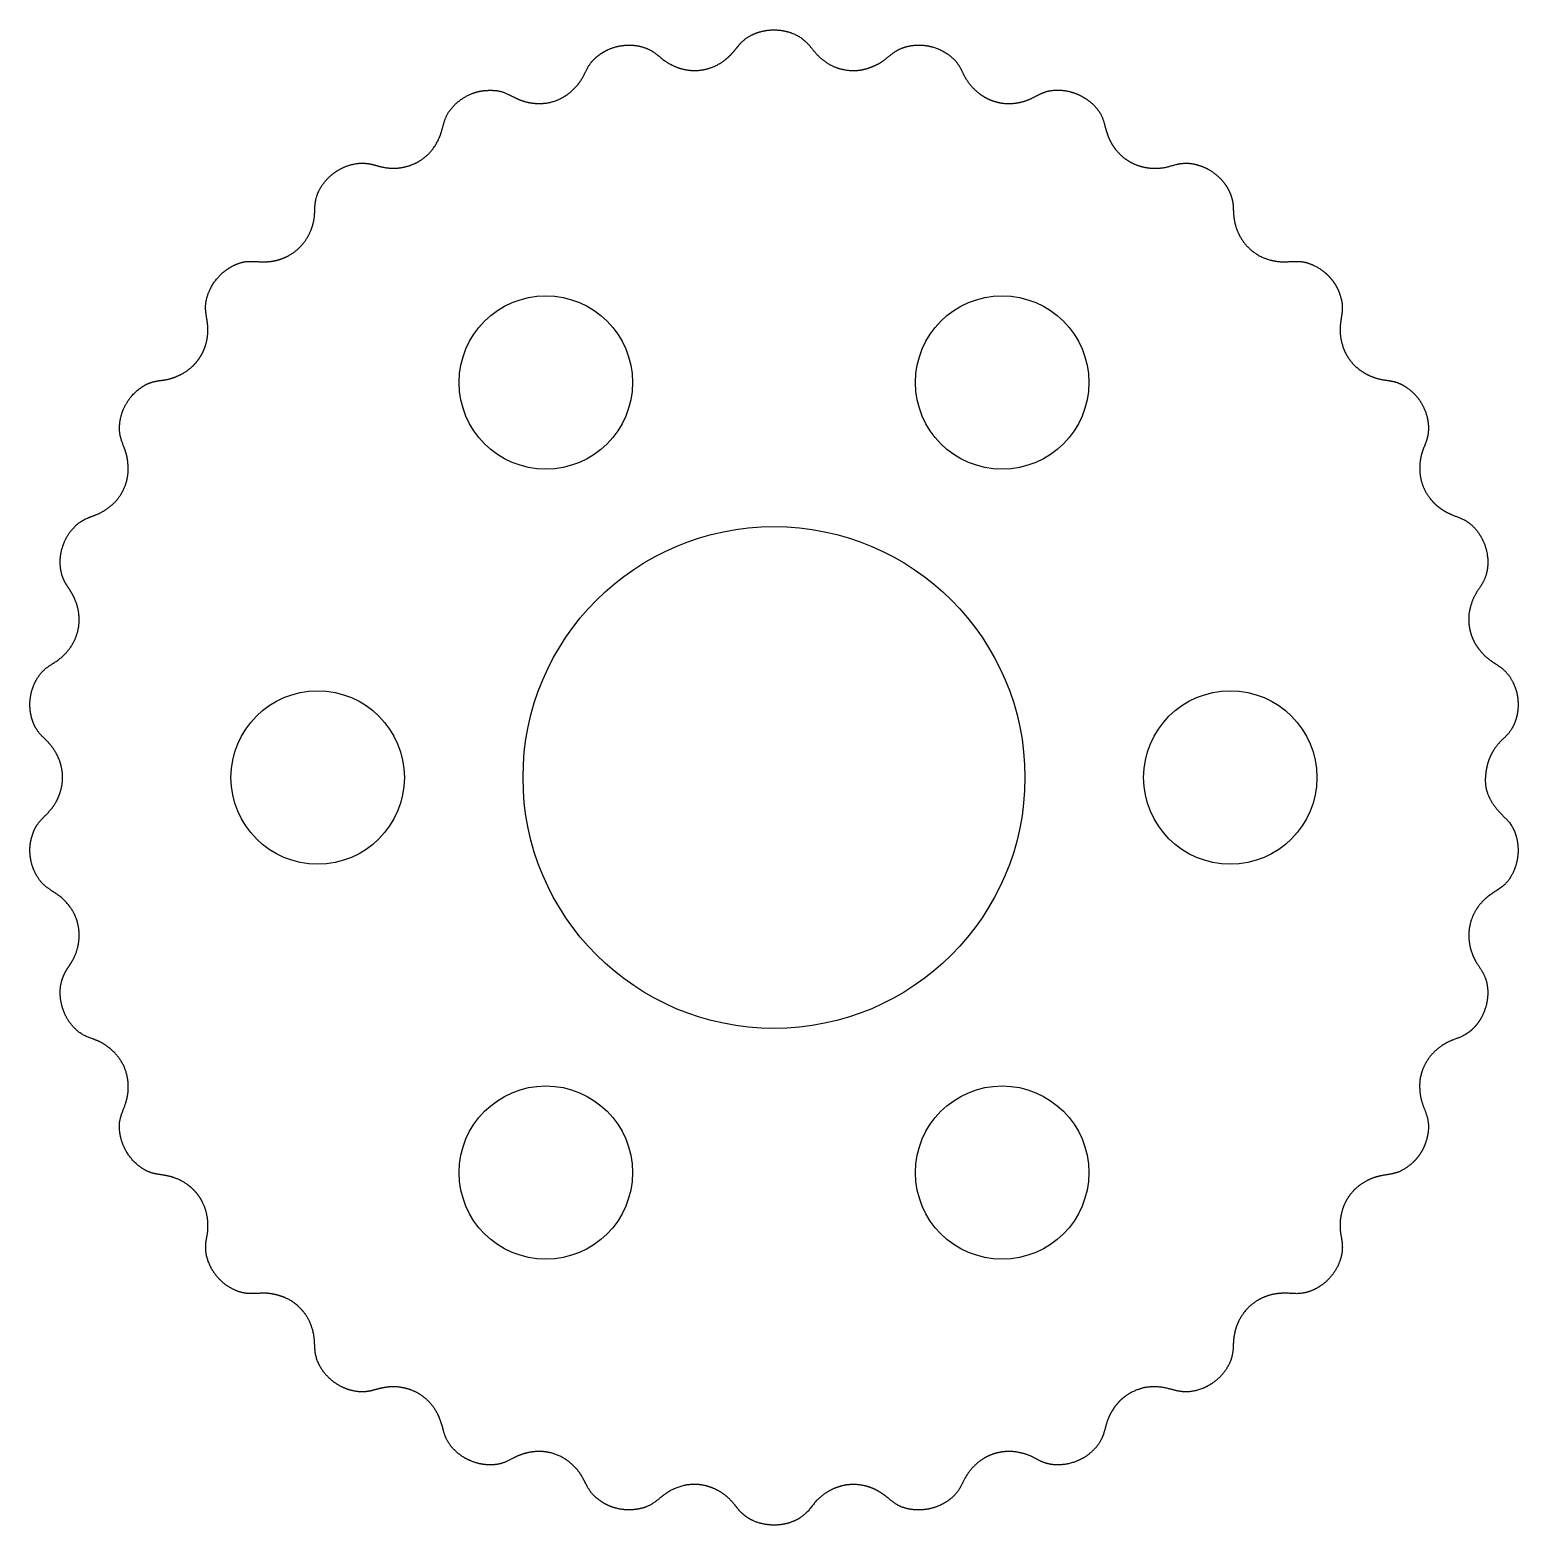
# Model space of a CAD drawing. Header units: millimetres. Extents: x -32.6 to 32.6, y -32.8 to 32.8.
import ezdxf

# ---------------------------------------------------------------- set-up
doc = ezdxf.new("R2010")
doc.units = ezdxf.units.MM

msp = doc.modelspace()

# ---------------------------------------------------------------- linework, layer by layer
for centre, radius in [((-10, 17.321, 3), 3.8), ((10, 17.321, 3), 3.8), ((0, 0, 3), 11), ((-20, 0, 3), 3.8), ((20, 0, 3), 3.8), ((-10, -17.321, 3), 3.8), ((10, -17.321, 3), 3.8)]:
    msp.add_circle(centre, radius)
msp.add_open_spline([(31.18, 0, 3), (31.198, 0.261, 3), (31.234, 0.501, 3), (31.29, 0.723, 3), (31.37, 0.93, 3), (31.475, 1.123, 3), (31.605, 1.306, 3), (31.981, 1.761, 3), (32.338, 1.934, 3), (32.49, 2.296, 3), (32.597, 2.643, 3), (32.663, 3.009, 3), (32.631, 3.382, 3), (32.474, 4.084, 3), (32.274, 4.373, 3), (32.159, 4.794, 3), (31.783, 4.933, 3), (31.405, 5.015, 3), (31.169, 5.302, 3), (30.787, 5.761, 3), (30.662, 5.961, 3), (30.561, 6.176, 3), (30.49, 6.401, 3), (30.45, 6.633, 3), (30.442, 6.869, 3), (30.476, 7.481, 3), (30.665, 7.787, 3), (30.586, 8.243, 3), (31.186, 8.325, 3), (31.193, 8.748, 3), (31.291, 9.086, 3), (31.285, 9.816, 3), (31.206, 10.167, 3), (31.084, 10.529, 3), (30.864, 10.813, 3), (30.636, 11.125, 3), (30.308, 11.301, 3), (29.755, 11.501, 3), (29.542, 11.585, 3), (29.335, 11.688, 3), (29.141, 11.818, 3), (28.964, 11.975, 3), (28.808, 12.155, 3), (28.469, 12.643, 3), (28.311, 12.99, 3), (28.259, 13.363, 3), (28.248, 13.746, 3), (28.301, 14.109, 3), (28.481, 14.434, 3), (28.713, 15.114, 3), (28.738, 15.484, 3), (28.67, 15.851, 3), (28.552, 16.202, 3), (28.361, 16.52, 3), (28.128, 16.8, 3), (27.689, 17.14, 3), (27.521, 17.253, 3), (27.34, 17.338, 3), (27.149, 17.387, 3), (26.952, 17.408, 3), (26.755, 17.423, 3), (26.243, 17.54, 3), (25.93, 17.661, 3), (25.639, 17.841, 3), (25.378, 18.065, 3), (25.164, 18.327, 3), (25.015, 18.635, 3), (24.817, 19.272, 3), (24.774, 19.607, 3), (24.763, 19.933, 3), (24.895, 20.253, 3), (25.023, 20.579, 3), (24.889, 20.91, 3), (24.715, 21.436, 3), (24.608, 21.64, 3), (24.477, 21.831, 3), (24.324, 22.006, 3), (24.153, 22.162, 3), (23.966, 22.296, 3), (23.439, 22.573, 3), (23.099, 22.694, 3), (22.719, 22.755, 3), (22.361, 22.4, 3), (21.997, 22.664, 3), (21.641, 22.678, 3), (20.988, 23.032, 3), (20.686, 23.257, 3), (20.46, 23.56, 3), (20.283, 23.892, 3), (20.149, 24.245, 3), (20.143, 24.614, 3), (20.122, 25.203, 3), (20.083, 25.432, 3), (20.009, 25.653, 3), (19.904, 25.86, 3), (19.77, 26.051, 3), (19.615, 26.223, 3), (19.181, 26.606, 3), (18.863, 26.835, 3), (18.519, 26.884, 3), (18.142, 27.059, 3), (17.777, 26.982, 3), (17.44, 26.796, 3), (16.731, 26.688, 3), (16.357, 26.685, 3), (15.991, 26.774, 3), (15.627, 26.886, 3), (15.329, 27.124, 3), (15.065, 27.388, 3), (14.733, 27.888, 3), (14.631, 28.094, 3), (14.56, 28.312, 3), (14.511, 28.538, 3), (14.467, 28.766, 3), (14.396, 28.982, 3), (14.062, 29.476, 3), (13.797, 29.73, 3), (13.489, 29.934, 3), (13.146, 30.08, 3), (12.786, 30.161, 3), (12.418, 30.175, 3), (11.707, 30.037, 3), (11.384, 29.853, 3), (11.135, 29.559, 3), (10.714, 29.589, 3), (10.367, 29.477, 3), (9.977, 29.547, 3), (9.414, 29.726, 3), (9.203, 29.828, 3), (9.004, 29.956, 3), (8.823, 30.107, 3), (8.662, 30.277, 3), (8.522, 30.464, 3), (8.209, 30.958, 3), (8.152, 31.354, 3), (7.859, 31.609, 3), (7.558, 31.819, 3), (7.232, 31.993, 3), (6.867, 32.079, 3), (6.151, 32.146, 3), (5.814, 32.046, 3), (5.378, 32.067, 3), (5.13, 31.752, 3), (4.935, 31.418, 3), (4.59, 31.282, 3), (4.034, 31.061, 3), (3.806, 31.003, 3), (3.571, 30.974, 3), (3.334, 30.976, 3), (3.101, 31.01, 3), (2.875, 31.074, 3), (2.303, 31.296, 3), (2.07, 31.571, 3), (1.612, 31.636, 3), (1.719, 32.232, 3), (1.319, 32.37, 3), (1.028, 32.567, 3), (0.332, 32.787, 3), (-0.026, 32.821, 3), (-0.408, 32.816, 3), (-0.746, 32.695, 3), (-1.113, 32.575, 3), (-1.382, 32.317, 3), (-1.744, 31.853, 3), (-1.889, 31.676, 3), (-2.051, 31.511, 3), (-2.234, 31.367, 3), (-2.439, 31.247, 3), (-2.658, 31.154, 3), (-3.227, 30.982, 3), (-3.605, 30.94, 3), (-3.976, 31.005, 3), (-4.344, 31.113, 3), (-4.673, 31.276, 3), (-4.927, 31.547, 3), (-5.501, 31.978, 3), (-5.846, 32.116, 3), (-6.216, 32.165, 3), (-6.586, 32.161, 3), (-6.948, 32.078, 3), (-7.286, 31.942, 3), (-7.745, 31.631, 3), (-7.904, 31.506, 3), (-8.041, 31.36, 3), (-8.147, 31.193, 3), (-8.227, 31.012, 3), (-8.303, 30.829, 3), (-8.572, 30.379, 3), (-8.784, 30.118, 3), (-9.045, 29.898, 3), (-9.338, 29.718, 3), (-9.654, 29.595, 3), (-9.993, 29.549, 3), (-10.66, 29.558, 3), (-10.992, 29.62, 3), (-11.305, 29.71, 3), (-11.569, 29.935, 3), (-11.839, 30.158, 3), (-12.195, 30.133, 3), (-12.749, 30.129, 3), (-12.977, 30.091, 3), (-13.199, 30.025, 3), (-13.412, 29.934, 3), (-13.614, 29.82, 3), (-13.799, 29.683, 3), (-14.225, 29.267, 3), (-14.445, 28.981, 3), (-14.621, 28.639, 3), (-14.394, 28.188, 3), (-14.757, 27.924, 3), (-14.88, 27.589, 3), (-15.419, 27.078, 3), (-15.727, 26.86, 3), (-16.084, 26.739, 3), (-16.455, 26.673, 3), (-16.832, 26.655, 3), (-17.185, 26.763, 3), (-17.751, 26.925, 3), (-17.981, 26.959, 3), (-18.214, 26.957, 3), (-18.444, 26.921, 3), (-18.666, 26.853, 3), (-18.878, 26.759, 3), (-19.376, 26.464, 3), (-19.693, 26.232, 3), (-19.846, 25.921, 3), (-20.129, 25.616, 3), (-20.168, 25.245, 3), (-20.095, 24.867, 3), (-20.211, 24.159, 3), (-20.324, 23.803, 3), (-20.522, 23.482, 3), (-20.741, 23.171, 3), (-21.06, 22.96, 3), (-21.392, 22.791, 3), (-21.97, 22.63, 3), (-22.198, 22.596, 3), (-22.427, 22.596, 3), (-22.657, 22.62, 3), (-22.887, 22.648, 3), (-23.115, 22.647, 3), (-23.688, 22.482, 3), (-24.012, 22.309, 3), (-24.301, 22.079, 3), (-24.546, 21.798, 3), (-24.734, 21.48, 3), (-24.861, 21.135, 3), (-24.949, 20.416, 3), (-24.875, 20.052, 3), (-24.671, 19.724, 3), (-24.83, 19.333, 3), (-24.83, 18.969, 3), (-25.018, 18.619, 3), (-25.362, 18.139, 3), (-25.524, 17.969, 3), (-25.707, 17.82, 3), (-25.907, 17.695, 3), (-26.119, 17.594, 3), (-26.339, 17.519, 3), (-26.906, 17.374, 3), (-27.301, 17.442, 3), (-27.633, 17.242, 3), (-27.926, 17.021, 3), (-28.193, 16.765, 3), (-28.387, 16.444, 3), (-28.672, 15.784, 3), (-28.68, 15.432, 3), (-28.835, 15.024, 3), (-28.613, 14.691, 3), (-28.355, 14.402, 3), (-28.333, 14.032, 3), (-28.294, 13.435, 3), (-28.31, 13.2, 3), (-28.355, 12.967, 3), (-28.43, 12.743, 3), (-28.534, 12.532, 3), (-28.665, 12.336, 3), (-29.053, 11.862, 3), (-29.386, 11.725, 3), (-29.589, 11.309, 3), (-30.123, 11.595, 3), (-30.378, 11.258, 3), (-30.655, 11.041, 3), (-31.079, 10.448, 3), (-31.223, 10.117, 3), (-31.336, 9.753, 3), (-31.325, 9.394, 3), (-31.324, 9.008, 3), (-31.162, 8.672, 3), (-30.833, 8.185, 3), (-30.709, 7.992, 3), (-30.603, 7.787, 3), (-30.522, 7.568, 3), (-30.472, 7.337, 3), (-30.45, 7.099, 3), (-30.463, 6.505, 3), (-30.539, 6.132, 3), (-30.716, 5.799, 3), (-30.933, 5.483, 3), (-31.189, 5.22, 3), (-31.526, 5.063, 3), (-32.113, 4.65, 3), (-32.351, 4.365, 3), (-32.511, 4.028, 3), (-32.622, 3.675, 3), (-32.655, 3.305, 3), (-32.63, 2.942, 3), (-32.476, 2.409, 3), (-32.406, 2.219, 3), (-32.31, 2.043, 3), (-32.184, 1.891, 3), (-32.037, 1.759, 3), (-31.886, 1.631, 3), (-31.541, 1.235, 3), (-31.358, 0.953, 3), (-31.229, 0.637, 3), (-31.149, 0.302, 3), (-31.13, -0.036, 3), (-31.191, -0.373, 3), (-31.405, -1.004, 3), (-31.567, -1.301, 3), (-31.75, -1.571, 3), (-32.045, -1.753, 3), (-32.341, -1.941, 3), (-32.426, -2.287, 3), (-32.594, -2.815, 3), (-32.628, -3.043, 3), (-32.634, -3.275, 3), (-32.614, -3.506, 3), (-32.567, -3.733, 3), (-32.494, -3.952, 3), (-32.23, -4.484, 3), (-32.026, -4.783, 3), (-31.755, -5.055, 3), (-31.257, -4.979, 3), (-31.117, -5.406, 3), (-30.837, -5.627, 3), (-30.517, -6.297, 3), (-30.406, -6.657, 3), (-30.401, -7.034, 3), (-30.453, -7.407, 3), (-30.552, -7.772, 3), (-30.763, -8.073, 3), (-31.093, -8.562, 3), (-31.196, -8.77, 3), (-31.266, -8.992, 3), (-31.303, -9.222, 3), (-31.307, -9.455, 3), (-31.282, -9.685, 3), (-31.157, -10.25, 3), (-31.034, -10.623, 3), (-30.785, -10.865, 3), (-30.582, -11.228, 3), (-30.242, -11.38, 3), (-29.859, -11.428, 3), (-29.222, -11.757, 3), (-28.918, -11.974, 3), (-28.674, -12.262, 3), (-28.446, -12.566, 3), (-28.344, -12.934, 3), (-28.286, -13.302, 3), (-28.312, -13.901, 3), (-28.35, -14.128, 3), (-28.421, -14.347, 3), (-28.514, -14.558, 3), (-28.612, -14.769, 3), (-28.682, -14.986, 3), (-28.702, -15.581, 3), (-28.637, -15.943, 3), (-28.507, -16.289, 3), (-28.316, -16.608, 3), (-28.072, -16.885, 3), (-27.783, -17.113, 3), (-27.127, -17.419, 3), (-26.757, -17.461, 3), (-26.382, -17.369, 3), (-26.06, -17.641, 3), (-25.713, -17.754, 3), (-25.439, -18.04, 3), (-25.089, -18.515, 3), (-24.977, -18.722, 3), (-24.892, -18.942, 3), (-24.834, -19.171, 3), (-24.804, -19.404, 3), (-24.801, -19.636, 3), (-24.838, -20.22, 3), (-25.024, -20.575, 3), (-24.937, -20.953, 3), (-24.817, -21.3, 3), (-24.656, -21.632, 3), (-24.411, -21.916, 3), (-23.871, -22.392, 3), (-23.54, -22.508, 3), (-23.199, -22.781, 3), (-22.814, -22.673, 3), (-22.459, -22.517, 3), (-22.1, -22.61, 3), (-21.521, -22.757, 3), (-21.302, -22.845, 3), (-21.095, -22.96, 3), (-20.905, -23.1, 3), (-20.736, -23.265, 3), (-20.591, -23.45, 3), (-20.259, -23.966, 3), (-20.232, -24.324, 3), (-19.899, -24.646, 3), (-20.336, -25.066, 3), (-20.094, -25.412, 3), (-19.974, -25.743, 3), (-19.54, -26.33, 3), (-19.271, -26.568, 3), (-18.959, -26.788, 3), (-18.614, -26.889, 3), (-18.247, -27.008, 3), (-17.877, -26.957, 3), (-17.312, -26.795, 3), (-17.09, -26.737, 3), (-16.863, -26.699, 3), (-16.63, -26.69, 3), (-16.394, -26.713, 3), (-16.162, -26.766, 3), (-15.6, -26.962, 3), (-15.269, -27.15, 3), (-15.008, -27.421, 3), (-14.774, -27.724, 3), (-14.603, -28.05, 3), (-14.557, -28.418, 3), (-14.345, -29.104, 3), (-14.148, -29.419, 3), (-13.877, -29.675, 3), (-13.576, -29.89, 3), (-13.234, -30.036, 3), (-12.881, -30.124, 3), (-12.327, -30.142, 3), (-12.124, -30.135, 3), (-11.928, -30.097, 3), (-11.744, -30.025, 3), (-11.572, -29.925, 3), (-11.404, -29.821, 3), (-10.921, -29.616, 3), (-10.597, -29.529, 3), (-10.256, -29.504, 3), (-9.913, -29.531, 3), (-9.585, -29.618, 3), (-9.284, -29.779, 3), (-8.75, -30.178, 3), (-8.518, -30.424, 3), (-8.318, -30.681, 3), (-8.236, -31.018, 3), (-8.148, -31.357, 3), (-7.845, -31.546, 3), (-7.395, -31.869, 3), (-7.189, -31.971, 3), (-6.97, -32.049, 3), (-6.744, -32.101, 3), (-6.514, -32.127, 3), (-6.283, -32.125, 3), (-5.695, -32.039, 3), (-5.348, -31.937, 3), (-5.005, -31.763, 3), (-4.924, -31.265, 3), (-4.474, -31.265, 3), (-4.178, -31.067, 3), (-3.442, -30.969, 3), (-3.065, -30.975, 3), (-2.705, -31.086, 3), (-2.366, -31.251, 3), (-2.05, -31.458, 3), (-1.828, -31.752, 3), (-1.465, -32.217, 3), (-1.299, -32.379, 3), (-1.11, -32.515, 3), (-0.902, -32.621, 3), (-0.682, -32.696, 3), (-0.456, -32.744, 3), (0.12, -32.799, 3), (0.513, -32.798, 3), (0.82, -32.635, 3), (1.228, -32.555, 3), (1.478, -32.278, 3), (1.641, -31.929, 3), (2.151, -31.425, 3), (2.452, -31.203, 3), (2.801, -31.06, 3), (3.161, -30.937, 3), (3.542, -30.954, 3), (3.91, -31.012, 3), (4.472, -31.222, 3), (4.676, -31.328, 3), (4.862, -31.463, 3), (5.034, -31.618, 3), (5.204, -31.775, 3), (5.389, -31.909, 3), (5.949, -32.112, 3), (6.313, -32.162, 3), (6.682, -32.146, 3), (7.045, -32.062, 3), (7.384, -31.916, 3), (7.69, -31.711, 3), (8.184, -31.182, 3), (8.338, -30.843, 3), (8.366, -30.458, 3), (8.724, -30.236, 3), (8.939, -29.941, 3), (9.296, -29.769, 3), (9.856, -29.582, 3), (10.087, -29.54, 3), (10.323, -29.527, 3), (10.558, -29.543, 3), (10.789, -29.586, 3), (11.011, -29.655, 3), (11.555, -29.871, 3), (11.835, -30.157, 3), (12.221, -30.191, 3), (12.588, -30.185, 3), (12.954, -30.134, 3), (13.3, -29.988, 3), (13.919, -29.622, 3), (14.132, -29.343, 3), (14.497, -29.104, 3), (14.513, -28.703, 3), (14.475, -28.318, 3), (14.674, -28.006, 3), (14.993, -27.5, 3), (15.144, -27.319, 3), (15.317, -27.157, 3), (15.51, -27.02, 3), (15.719, -26.91, 3), (15.939, -26.829, 3), (16.532, -26.673, 3), (16.882, -26.758, 3), (17.291, -26.542, 3), (17.554, -27.087, 3), (17.959, -26.963, 3), (18.311, -26.951, 3), (19.003, -26.72, 3), (19.313, -26.537, 3), (19.619, -26.309, 3), (19.821, -26.012, 3), (20.047, -25.699, 3), (20.114, -25.333, 3), (20.133, -24.745, 3), (20.147, -24.516, 3), (20.181, -24.288, 3), (20.245, -24.063, 3), (20.34, -23.846, 3), (20.462, -23.642, 3), (20.821, -23.169, 3), (21.103, -22.911, 3), (21.441, -22.746, 3), (21.802, -22.618, 3), (22.164, -22.556, 3), (22.529, -22.626, 3), (23.247, -22.637, 3), (23.607, -22.547, 3), (23.935, -22.368, 3), (24.232, -22.148, 3), (24.476, -21.868, 3), (24.67, -21.56, 3), (24.858, -21.038, 3), (24.913, -20.843, 3), (24.938, -20.644, 3), (24.926, -20.447, 3), (24.885, -20.253, 3), (24.838, -20.061, 3), (24.791, -19.538, 3), (24.809, -19.203, 3), (24.891, -18.871, 3), (25.023, -18.554, 3), (25.206, -18.269, 3), (25.453, -18.032, 3), (25.997, -17.647, 3), (26.302, -17.502, 3), (26.609, -17.391, 3), (26.955, -17.418, 3), (27.305, -17.439, 3), (27.577, -17.21, 3), (28.024, -16.881, 3), (28.185, -16.717, 3), (28.326, -16.533, 3), (28.446, -16.334, 3), (28.541, -16.123, 3), (28.611, -15.903, 3), (28.711, -15.317, 3), (28.721, -14.955, 3), (28.662, -14.575, 3), (28.214, -14.344, 3), (28.352, -13.917, 3), (28.255, -13.574, 3), (28.39, -12.844, 3), (28.511, -12.487, 3), (28.729, -12.178, 3), (28.991, -11.907, 3), (29.285, -11.671, 3), (29.633, -11.551, 3), (30.187, -11.349, 3), (30.393, -11.241, 3), (30.58, -11.103, 3), (30.745, -10.938, 3), (30.885, -10.753, 3), (31.001, -10.552, 3), (31.231, -10.021, 3), (31.351, -9.647, 3), (31.291, -9.305, 3), (31.341, -8.892, 3), (31.155, -8.569, 3), (30.874, -8.306, 3), (30.552, -7.665, 3), (30.434, -7.31, 3), (30.405, -6.934, 3), (30.399, -6.554, 3), (30.533, -6.197, 3), (30.703, -5.864, 3), (31.076, -5.395, 3), (31.24, -5.234, 3), (31.426, -5.098, 3), (31.626, -4.982, 3), (31.828, -4.869, 3), (32.012, -4.735, 3), (32.379, -4.265, 3), (32.539, -3.934, 3), (32.637, -3.578, 3), (32.67, -3.207, 3), (32.636, -2.84, 3), (32.535, -2.486, 3), (32.188, -1.844, 3), (31.885, -1.619, 3), (31.581, -1.424, 3), (31.445, -1.033, 3), (31.197, -0.78, 3), (31.161, -0.377, 3), (31.18, 0, 3)], degree=7, knots=[0, 0, 0, 0, 0, 0, 0, 0, 0.00734, 0.00734, 0.00734, 0.00734, 0.00734, 0.00734, 0.018562, 0.018562, 0.018562, 0.018562, 0.018562, 0.018562, 0.029732, 0.029732, 0.029732, 0.029732, 0.029732, 0.029732, 0.036692, 0.036692, 0.036692, 0.036692, 0.036692, 0.036692, 0.04774, 0.04774, 0.04774, 0.04774, 0.04774, 0.04774, 0.058709, 0.058709, 0.058709, 0.058709, 0.058709, 0.058709, 0.065682, 0.065682, 0.065682, 0.065682, 0.065682, 0.065682, 0.076563, 0.076563, 0.076563, 0.076563, 0.076563, 0.076563, 0.0876, 0.0876, 0.0876, 0.0876, 0.0876, 0.0876, 0.093602, 0.093602, 0.093602, 0.093602, 0.093602, 0.093602, 0.103685, 0.103685, 0.103685, 0.103685, 0.103685, 0.103685, 0.113967, 0.113967, 0.113967, 0.113967, 0.113967, 0.113967, 0.120993, 0.120993, 0.120993, 0.120993, 0.120993, 0.120993, 0.132221, 0.132221, 0.132221, 0.132221, 0.132221, 0.132221, 0.143311, 0.143311, 0.143311, 0.143311, 0.143311, 0.143311, 0.150378, 0.150378, 0.150378, 0.150378, 0.150378, 0.150378, 0.161364, 0.161364, 0.161364, 0.161364, 0.161364, 0.161364, 0.172708, 0.172708, 0.172708, 0.172708, 0.172708, 0.172708, 0.179947, 0.179947, 0.179947, 0.179947, 0.179947, 0.179947, 0.191359, 0.191359, 0.191359, 0.191359, 0.191359, 0.191359, 0.202793, 0.202793, 0.202793, 0.202793, 0.202793, 0.202793, 0.210127, 0.210127, 0.210127, 0.210127, 0.210127, 0.210127, 0.22128, 0.22128, 0.22128, 0.22128, 0.22128, 0.22128, 0.232371, 0.232371, 0.232371, 0.232371, 0.232371, 0.232371, 0.239281, 0.239281, 0.239281, 0.239281, 0.239281, 0.239281, 0.250251, 0.250251, 0.250251, 0.250251, 0.250251, 0.250251, 0.261142, 0.261142, 0.261142, 0.261142, 0.261142, 0.261142, 0.268067, 0.268067, 0.268067, 0.268067, 0.268067, 0.268067, 0.27887, 0.27887, 0.27887, 0.27887, 0.27887, 0.27887, 0.28983, 0.28983, 0.28983, 0.28983, 0.28983, 0.28983, 0.295789, 0.295789, 0.295789, 0.295789, 0.295789, 0.295789, 0.3058, 0.3058, 0.3058, 0.3058, 0.3058, 0.3058, 0.31601, 0.31601, 0.31601, 0.31601, 0.31601, 0.31601, 0.322986, 0.322986, 0.322986, 0.322986, 0.322986, 0.322986, 0.334135, 0.334135, 0.334135, 0.334135, 0.334135, 0.334135, 0.345146, 0.345146, 0.345146, 0.345146, 0.345146, 0.345146, 0.352163, 0.352163, 0.352163, 0.352163, 0.352163, 0.352163, 0.363072, 0.363072, 0.363072, 0.363072, 0.363072, 0.363072, 0.374336, 0.374336, 0.374336, 0.374336, 0.374336, 0.374336, 0.381524, 0.381524, 0.381524, 0.381524, 0.381524, 0.381524, 0.392855, 0.392855, 0.392855, 0.392855, 0.392855, 0.392855, 0.404208, 0.404208, 0.404208, 0.404208, 0.404208, 0.404208, 0.41149, 0.41149, 0.41149, 0.41149, 0.41149, 0.41149, 0.422564, 0.422564, 0.422564, 0.422564, 0.422564, 0.422564, 0.433577, 0.433577, 0.433577, 0.433577, 0.433577, 0.433577, 0.440438, 0.440438, 0.440438, 0.440438, 0.440438, 0.440438, 0.451331, 0.451331, 0.451331, 0.451331, 0.451331, 0.451331, 0.462145, 0.462145, 0.462145, 0.462145, 0.462145, 0.462145, 0.469021, 0.469021, 0.469021, 0.469021, 0.469021, 0.469021, 0.479748, 0.479748, 0.479748, 0.479748, 0.479748, 0.479748, 0.49063, 0.49063, 0.49063, 0.49063, 0.49063, 0.49063, 0.496547, 0.496547, 0.496547, 0.496547, 0.496547, 0.496547, 0.506488, 0.506488, 0.506488, 0.506488, 0.506488, 0.506488, 0.516625, 0.516625, 0.516625, 0.516625, 0.516625, 0.516625, 0.523552, 0.523552, 0.523552, 0.523552, 0.523552, 0.523552, 0.534622, 0.534622, 0.534622, 0.534622, 0.534622, 0.534622, 0.545555, 0.545555, 0.545555, 0.545555, 0.545555, 0.545555, 0.552523, 0.552523, 0.552523, 0.552523, 0.552523, 0.552523, 0.563354, 0.563354, 0.563354, 0.563354, 0.563354, 0.563354, 0.574538, 0.574538, 0.574538, 0.574538, 0.574538, 0.574538, 0.581676, 0.581676, 0.581676, 0.581676, 0.581676, 0.581676, 0.592927, 0.592927, 0.592927, 0.592927, 0.592927, 0.592927, 0.6042, 0.6042, 0.6042, 0.6042, 0.6042, 0.6042, 0.61143, 0.61143, 0.61143, 0.61143, 0.61143, 0.61143, 0.622426, 0.622426, 0.622426, 0.622426, 0.622426, 0.622426, 0.633361, 0.633361, 0.633361, 0.633361, 0.633361, 0.633361, 0.640174, 0.640174, 0.640174, 0.640174, 0.640174, 0.640174, 0.65099, 0.65099, 0.65099, 0.65099, 0.65099, 0.65099, 0.661727, 0.661727, 0.661727, 0.661727, 0.661727, 0.661727, 0.668554, 0.668554, 0.668554, 0.668554, 0.668554, 0.668554, 0.679205, 0.679205, 0.679205, 0.679205, 0.679205, 0.679205, 0.69001, 0.69001, 0.69001, 0.69001, 0.69001, 0.69001, 0.695886, 0.695886, 0.695886, 0.695886, 0.695886, 0.695886, 0.705756, 0.705756, 0.705756, 0.705756, 0.705756, 0.705756, 0.715822, 0.715822, 0.715822, 0.715822, 0.715822, 0.715822, 0.7227, 0.7227, 0.7227, 0.7227, 0.7227, 0.7227, 0.733692, 0.733692, 0.733692, 0.733692, 0.733692, 0.733692, 0.744548, 0.744548, 0.744548, 0.744548, 0.744548, 0.744548, 0.751466, 0.751466, 0.751466, 0.751466, 0.751466, 0.751466, 0.762221, 0.762221, 0.762221, 0.762221, 0.762221, 0.762221, 0.773326, 0.773326, 0.773326, 0.773326, 0.773326, 0.773326, 0.780413, 0.780413, 0.780413, 0.780413, 0.780413, 0.780413, 0.791585, 0.791585, 0.791585, 0.791585, 0.791585, 0.791585, 0.802778, 0.802778, 0.802778, 0.802778, 0.802778, 0.802778, 0.809957, 0.809957, 0.809957, 0.809957, 0.809957, 0.809957, 0.820875, 0.820875, 0.820875, 0.820875, 0.820875, 0.820875, 0.831733, 0.831733, 0.831733, 0.831733, 0.831733, 0.831733, 0.838498, 0.838498, 0.838498, 0.838498, 0.838498, 0.838498, 0.849237, 0.849237, 0.849237, 0.849237, 0.849237, 0.849237, 0.859899, 0.859899, 0.859899, 0.859899, 0.859899, 0.859899, 0.866677, 0.866677, 0.866677, 0.866677, 0.866677, 0.866677, 0.877253, 0.877253, 0.877253, 0.877253, 0.877253, 0.877253, 0.887982, 0.887982, 0.887982, 0.887982, 0.887982, 0.887982, 0.893816, 0.893816, 0.893816, 0.893816, 0.893816, 0.893816, 0.903616, 0.903616, 0.903616, 0.903616, 0.903616, 0.903616, 0.913611, 0.913611, 0.913611, 0.913611, 0.913611, 0.913611, 0.92044, 0.92044, 0.92044, 0.92044, 0.92044, 0.92044, 0.931354, 0.931354, 0.931354, 0.931354, 0.931354, 0.931354, 0.942134, 0.942134, 0.942134, 0.942134, 0.942134, 0.942134, 0.949003, 0.949003, 0.949003, 0.949003, 0.949003, 0.949003, 0.959682, 0.959682, 0.959682, 0.959682, 0.959682, 0.959682, 0.970709, 0.970709, 0.970709, 0.970709, 0.970709, 0.970709, 0.977746, 0.977746, 0.977746, 0.977746, 0.977746, 0.977746, 0.988838, 0.988838, 0.988838, 0.988838, 0.988838, 0.988838, 1, 1, 1, 1, 1, 1, 1, 1])

doc.saveas('drawing.dxf')
